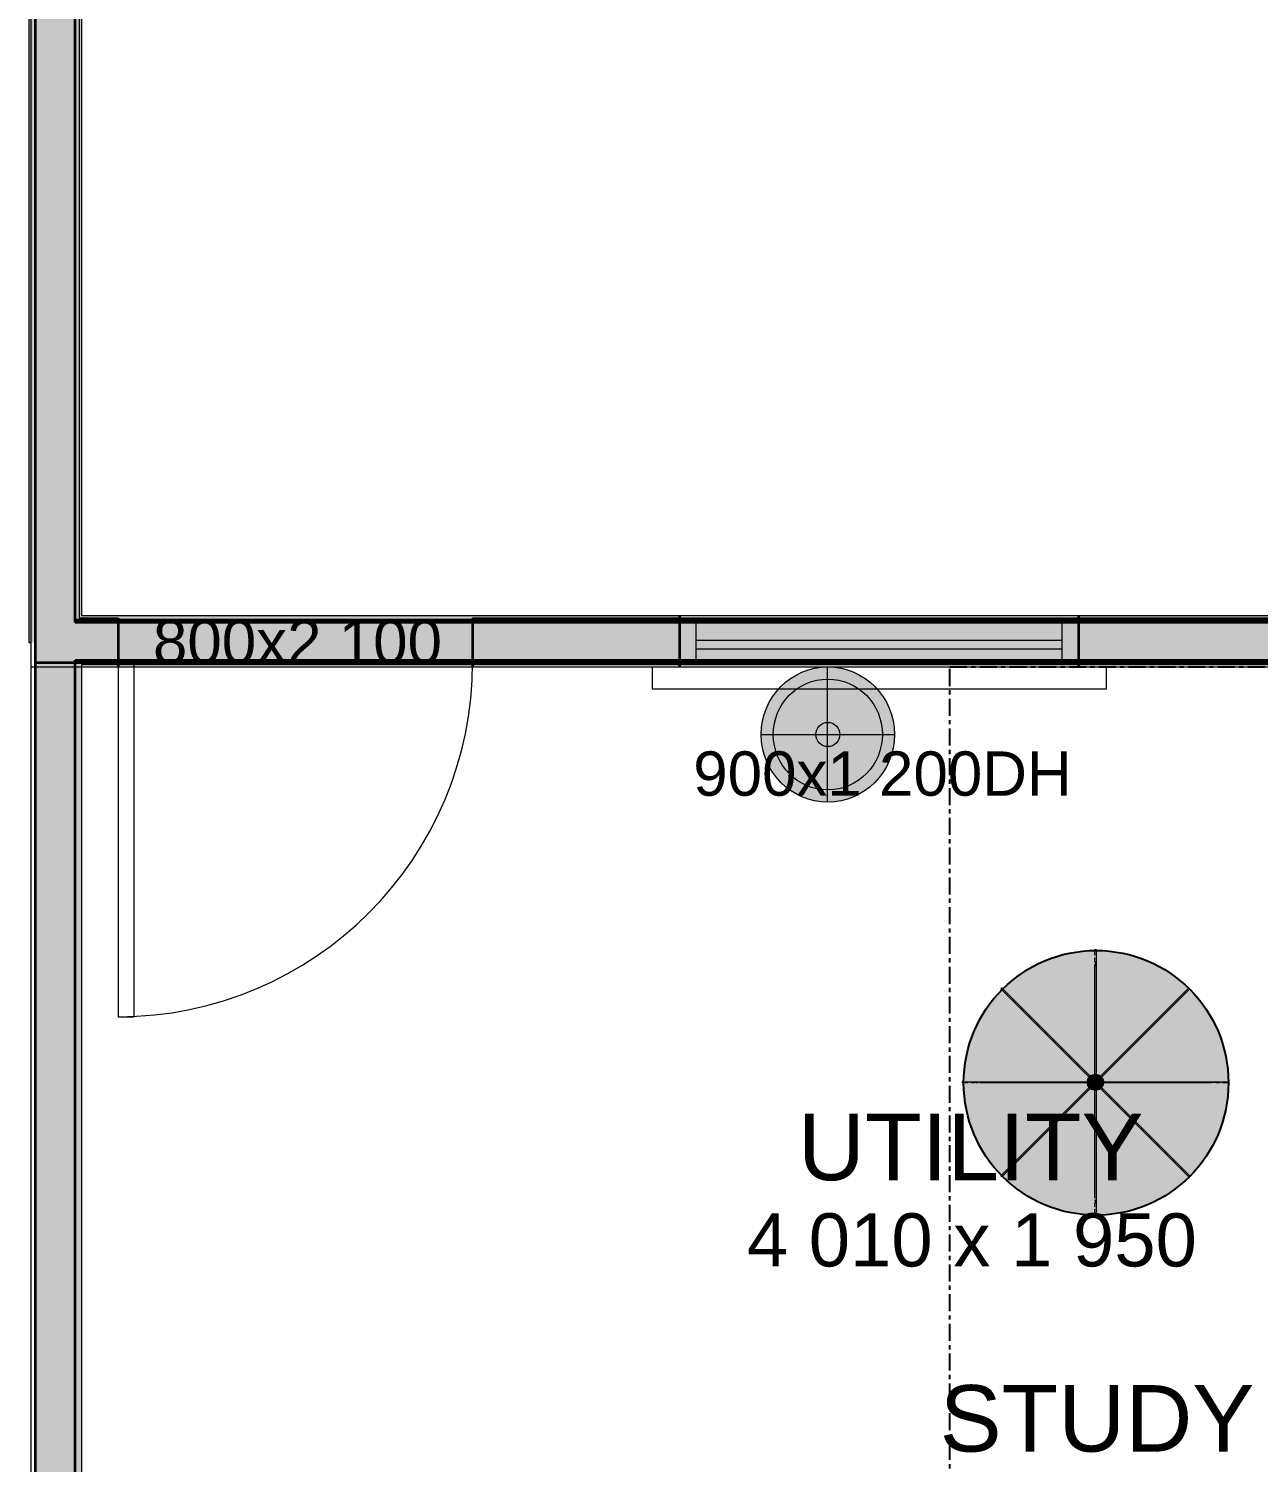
# Model space of a CAD drawing. Header units: inches. Extents: x -2190 to 40245, y -11272 to 33470.
# Drawn here: x 8062 to 10838, y 13514 to 16751 of the extents above; entities that cross this region are included whole.
import ezdxf

# ---------------------------------------------------------------- set-up
doc = ezdxf.new("R2010")
doc.units = ezdxf.units.IN
doc.header["$LTSCALE"] = 96
doc.header["$MEASUREMENT"] = 0
doc.linetypes.add('DASHDOT', pattern=[0.7, 0.4, -0.1, 0.1, -0.1])
for name, color, linetype, lineweight, true_color in [('Architectural_Blocks-2', 96, 'DASHDOT', 25, 0x008000), ('Doors-2', 216, 'Continuous', 18, 0x800080), ('Doors__Labels-2', 176, 'Continuous', 18, 0x000080), ('Fixtures__Exterior-2', 136, 'Continuous', 18, 0x008080), ('Furniture__Interior-2', 216, 'Continuous', 25, 0x800080), ('Room_Labels-1', 136, 'Continuous', 18, 0x008080), ('Room_Labels-2', 136, 'Continuous', 18, 0x008080), ('Rooms__Interior_Dimensions-1', 136, 'Continuous', 18, 0x008080), ('Walls___Normal-1', 18, 'Continuous', 35, 0x000000), ('Walls___Normal-2', 18, 'Continuous', 35, 0x000000), ('Walls___Normal-3', 18, 'Continuous', 35, 0x000000), ('Walls___Normal-Ext_T_Frame_-_600_OC_-_Int_PB_Ext_WRC_cladding-L1-1', 18, 'Continuous', 35, 0x000000), ('Walls___Normal-Ext_T_Frame_-_600_OC_-_Int_PB_Ext_WRC_cladding-L1-2', 18, 'Continuous', 35, 0x000000), ('Walls___Normal-Ext_T_Frame_-_600_OC_-_Int_PB_Ext_WRC_cladding-L1-3', 18, 'Continuous', 35, 0x000000), ('Walls___Normal-Ext_T_Frame_-_600_OC_-_Int_PB_Ext_WRC_cladding-L2-1', 18, 'Continuous', 35, 0x000000), ('Walls___Normal-Ext_T_Frame_-_600_OC_-_Int_PB_Ext_WRC_cladding-L2-2', 18, 'Continuous', 35, 0x000000), ('Walls___Normal-Ext_T_Frame_-_600_OC_-_Int_PB_Ext_WRC_cladding-L2-3', 18, 'Continuous', 35, 0x000000), ('Walls___Normal-Ext_T_Frame_-_600_OC_-_Int_PB_Ext_WRC_cladding-L3-1', 18, 'Continuous', 35, 0x000000), ('Walls___Normal-Ext_T_Frame_-_600_OC_-_Int_PB_Ext_WRC_cladding-L3-2', 18, 'Continuous', 35, 0x000000), ('Walls___Normal-Ext_T_Frame_-_600_OC_-_Int_PB_Ext_WRC_cladding-L3-3', 18, 'Continuous', 35, 0x000000), ('Walls___Normal-Ext_T_Frame_-_600_OC_-_Int_PB_Ext_WRC_cladding-L4-1', 18, 'Continuous', 35, 0x000000), ('Walls___Normal-Ext_T_Frame_-_600_OC_-_Int_PB_Ext_WRC_cladding-L4-2', 18, 'Continuous', 35, 0x000000), ('Walls___Normal-Ext_T_Frame_-_600_OC_-_Int_PB_Ext_WRC_cladding-L4-3', 18, 'Continuous', 35, 0x000000), ('Walls___Normal-Int_S_Frame_-_600_OC_-_PB_both_sides-L1-1', 18, 'Continuous', 35, 0x000000), ('Walls___Normal-Int_S_Frame_-_600_OC_-_PB_both_sides-L1-2', 18, 'Continuous', 35, 0x000000), ('Walls___Normal-Int_S_Frame_-_600_OC_-_PB_both_sides-L2-1', 18, 'Continuous', 35, 0x000000), ('Walls___Normal-Int_S_Frame_-_600_OC_-_PB_both_sides-L2-2', 18, 'Continuous', 35, 0x000000), ('Walls___Normal-Int_S_Frame_-_600_OC_-_PB_both_sides-L3-1', 18, 'Continuous', 35, 0x000000), ('Walls___Normal-Int_S_Frame_-_600_OC_-_PB_both_sides-L3-2', 18, 'Continuous', 35, 0x000000), ('Walls___Normal-Int_S_Frame_-_600_OC_-_PB_both_sides-L4-1', 18, 'Continuous', 35, 0x000000), ('Walls___Normal-Int_S_Frame_-_600_OC_-_PB_both_sides-L4-2', 18, 'Continuous', 35, 0x000000), ('Windows-3', 18, 'Continuous', 18, 0x000000), ('Windows__Labels-3', 176, 'Continuous', 9, 0x000080)]:
    doc.layers.add(name, color=color, linetype=linetype, lineweight=lineweight, true_color=true_color)

# ---------------------------------------------------------------- blocks, each defined once
blk = doc.blocks.new('Seating_Ottomans_Round_Ottoman')
at = {"color": 216, "linetype": 'Continuous', "lineweight": 18, "true_color": 0x800080}
for p, q in [((-1.3, 470.7), (-1.3, 477.2)), ((1.1, 477.2), (1.1, 255.3)), ((-1.3, 459.1), (-1.3, 466.2)), ((-1.3, 255.3), (-1.3, 452.7)), ((-0.1, 459.2), (-1, 453.6)), ((-0.1, 458.4), (-0.1, 450.6)), ((-169.4, 411.6), (-9.5, 251.7)), ((170.9, 409.9), (11, 250)), ((-230.2, 239.4), (-236.7, 239.4)), ((-218.6, 239.4), (-225.7, 239.4)), ((-218.7, 240.6), (-213.1, 239.8)), ((-14.8, 239.4), (-210.2, 239.4)), ((-13.3, 247.3), (-13.1, 248.1)), ((-11.4, 249.9), (-11.2, 250)), ((-9.5, 251.7), (-9.4, 251.9)), ((14.5, 241.8), (236.5, 241.8)), ((209.9, 239.4), (14.5, 239.4)), ((225.5, 239.4), (218.2, 239.4)), ((236.5, 239.4), (229.7, 239.4)), ((-171.1, 71.3), (-11.2, 231.2)), ((-9.5, 229.5), (-169.4, 69.6)), ((-1.3, 30.6), (-1.3, 226)), ((169.2, 69.6), (9.2, 229.5)), ((-169.4, 69.6), (-171.1, 71.3)), ((-1.3, 15), (-1.3, 22.3)), ((-1.3, 4), (-1.3, 10.8))]:
    blk.add_line(p, q, dxfattribs=at)
for points in [[(-1.3, 478), (-1.3, 481.2), (1.1, 481.2), (1.1, 477.8)], [(-11.2, 250), (-171.1, 409.9), (-169.4, 411.6)], [(9.2, 251.7), (169.2, 411.6), (170.9, 409.9)], [(-237.5, 239.4), (-240.8, 239.4), (-240.8, 241.8), (-14.8, 241.8)], [(209.9, 240.6), (218.4, 240.6), (212.9, 239.8)], [(237.2, 241.8), (240.5, 241.8), (240.5, 239.4), (237.1, 239.4)], [(1.1, 226), (1.1, 0), (-1.3, 0), (-1.3, 3.4)], [(11, 231.2), (170.9, 71.3), (169.2, 69.6)], [(-1, 27.6), (-0.1, 22.1), (-0.1, 22.8)]]:
    blk.add_lwpolyline(points, dxfattribs=at)
blk.add_lwpolyline([(-13.1, 233.1), (-15.1, 240.6), (-13.1, 248.1), (-7.6, 253.6), (-0.1, 255.6), (7.4, 253.6), (12.8, 248.1), (14.9, 240.6), (12.8, 233.1), (7.4, 227.6), (-0.1, 225.6), (-7.6, 227.6)], close=True, dxfattribs=at)
at = {"color": 216, "true_color": 0x800080}
blk.add_circle((1.1, 239.7), 239.7, dxfattribs=at)
at = {"color": 7, "true_color": 0xffffff}
for points in [[(1.1, 479.4), (-224.2, 321.7), (-238.6, 239.7), (-235, 281.3)], [(1.1, 479.4), (-238.6, 239.7), (-224.2, 157.7), (-235, 198.1)], [(1.1, 479.4), (-182.5, 393.8), (-224.2, 321.7), (-206.5, 359.5)], [(1.1, 479.4), (-224.2, 157.7), (-182.5, 85.6), (-206.5, 119.8)], [(1.1, 479.4), (-118.8, 447.3), (-182.5, 393.8), (-153, 423.3)], [(1.1, 479.4), (-182.5, 85.6), (-118.8, 32.1), (-153, 56.1)], [(1.1, 479.4), (-40.5, 475.7), (-118.8, 447.3), (-80.9, 464.9)], [(1.1, 479.4), (-118.8, 32.1), (-40.5, 3.6), (-80.9, 14.5)], [(1.1, 479.4), (-40.5, 3.6), (42.7, 3.6), (1.1, 0)], [(1.1, 479.4), (42.7, 3.6), (120.9, 32.1), (83, 14.5)], [(1.1, 479.4), (120.9, 32.1), (184.7, 85.6), (155.1, 56.1)], [(1.1, 479.4), (184.7, 85.6), (226.3, 157.7), (208.6, 119.8)], [(1.1, 479.4), (226.3, 157.7), (240.8, 239.7), (237.1, 198.1)], [(1.1, 479.4), (240.8, 239.7), (226.3, 321.7), (237.1, 281.3)], [(1.1, 479.4), (226.3, 321.7), (184.7, 393.8), (208.6, 359.5)], [(1.1, 479.4), (184.7, 393.8), (120.9, 447.3), (155.1, 423.3)], [(1.1, 479.4), (120.9, 447.3), (42.7, 475.7), (83, 464.9)]]:
    blk.add_solid(points, dxfattribs=at)
at = {"color": 7, "linetype": 'Continuous', "lineweight": 18, "true_color": 0xffffff}
for points in [[(-7.6, 227.6), (-13.1, 233.1), (-13.1, 248.1), (-15.1, 240.6)], [(-7.6, 227.6), (-13.1, 248.1), (-0.1, 255.6), (-7.6, 253.6)], [(-7.6, 227.6), (-0.1, 255.6), (12.8, 248.1), (7.4, 253.6)], [(-7.6, 227.6), (12.8, 248.1), (12.8, 233.1), (14.9, 240.6)], [(-7.6, 227.6), (12.8, 233.1), (-0.1, 225.6), (7.4, 227.6)]]:
    blk.add_solid(points, dxfattribs=at)
blk = doc.blocks.new('Garage_Items_Garbage_Cans_Round_Garbage')
at = {"color": 18, "linetype": 'Continuous', "lineweight": 18, "true_color": 0x000000}
for p, q in [((-0.8, 0), (-0.8, 220.6)), ((110.8, 109.7), (-110.8, 109.7))]:
    blk.add_line(p, q, dxfattribs=at)
at = {"color": 136, "true_color": 0x008080}
blk.add_circle((-0.5, 110.3), 110.3, dxfattribs=at)
at = {"color": 18, "linetype": 'Continuous', "lineweight": 18, "true_color": 0x000000}
for radius in [90.3, 19.8]:
    blk.add_circle((-0.5, 110.3), radius, dxfattribs=at)
at = {"color": 7, "true_color": 0xffffff}
for points in [[(-0.5, 220.6), (-104.2, 148), (-110.8, 110.3), (-109.1, 129.5)], [(-0.5, 220.6), (-110.8, 110.3), (-104.2, 72.6), (-109.1, 91.1)], [(-0.5, 220.6), (-85, 181.2), (-104.2, 148), (-96, 165.5)], [(-0.5, 220.6), (-104.2, 72.6), (-85, 39.4), (-96, 55.2)], [(-0.5, 220.6), (-55.7, 205.8), (-85, 181.2), (-71.4, 194.8)], [(-0.5, 220.6), (-85, 39.4), (-55.7, 14.8), (-71.4, 25.8)], [(-0.5, 220.6), (-19.7, 218.9), (-55.7, 205.8), (-38.2, 214)], [(-0.5, 220.6), (-55.7, 14.8), (-19.7, 1.7), (-38.2, 6.7)], [(-0.5, 220.6), (-19.7, 1.7), (18.6, 1.7), (-0.5, 0)], [(-0.5, 220.6), (18.6, 1.7), (54.6, 14.8), (37.2, 6.7)], [(-0.5, 220.6), (54.6, 14.8), (84, 39.4), (70.4, 25.8)], [(-0.5, 220.6), (84, 39.4), (103.1, 72.6), (95, 55.2)], [(-0.5, 220.6), (103.1, 72.6), (109.8, 110.3), (108.1, 91.1)], [(-0.5, 220.6), (109.8, 110.3), (103.1, 148), (108.1, 129.5)], [(-0.5, 220.6), (103.1, 148), (84, 181.2), (95, 165.5)], [(-0.5, 220.6), (84, 181.2), (54.6, 205.8), (70.4, 194.8)], [(-0.5, 220.6), (54.6, 205.8), (18.6, 218.9), (37.2, 214)]]:
    blk.add_solid(points, dxfattribs=at)

msp = doc.modelspace()

# ---------------------------------------------------------------- linework, layer by layer
at = {"layer": 'Architectural_Blocks-2'}
for p, q in [((10142, 12847.5), (10142, 15310)), ((10142, 15310), (12195, 15310))]:
    msp.add_line(p, q, dxfattribs=at)
at = {"layer": 'Doors-2', "color": 216, "linetype": 'Continuous', "lineweight": 18, "true_color": 0x800080}
for p, q in [((8264.5, 15320), (8264.5, 14520)), ((8299.5, 15320), (8264.5, 15320)), ((8299.5, 15320), (8299.5, 14520)), ((8264.5, 14520), (8299.5, 14520))]:
    msp.add_line(p, q, dxfattribs=at)
msp.add_arc((8264.5, 15320), 800, 270, 0, dxfattribs=at)
at = {"layer": 'Walls___Normal-1', "color": 8, "true_color": 0x808080}
for points in [[(8167.5, 29015), (8167.5, 13355), (8077.5, 29105), (8077.5, 13310)], [(8167.5, 15415), (12252.5, 15415), (8167.5, 15325), (12210, 15325)]]:
    msp.add_solid(points, dxfattribs=at)
at = {"layer": 'Walls___Normal-1', "color": 1, "true_color": 0xff0000}
for points in [[(8182.5, 29005), (8182.5, 15425), (8167.5, 29015), (8167.5, 15415)], [(8182.5, 15315), (8182.5, 13365), (8167.5, 15325), (8167.5, 13355)]]:
    msp.add_solid(points, dxfattribs=at)
at = {"layer": 'Walls___Normal-2'}
for p, q in [((8264.5, 15420), (8264.5, 15310)), ((9064.5, 15420), (9064.5, 15310))]:
    msp.add_line(p, q, dxfattribs=at)
at = {"layer": 'Walls___Normal-2', "color": 1, "true_color": 0xff0000}
for points in [[(8062.5, 15365), (8062.5, 29120), (8077.5, 15365), (8077.5, 29105)], [(8182.5, 15310), (8182.5, 8960.3), (8167.5, 15320), (8167.5, 8950.3)], [(8182.5, 15310), (8182.5, 8960.3), (8167.5, 15320), (8167.5, 8950.3)]]:
    msp.add_solid(points, dxfattribs=at)
at = {"layer": 'Walls___Normal-2', "color": 8, "true_color": 0x808080}
for points in [[(8077.5, 15365), (8077.5, 29105), (8167.5, 15410), (8167.5, 29015)], [(8077.5, 15365), (8167.5, 15410), (8077.5, 15365), (8167.5, 15320)], [(8077.5, 15365), (8167.5, 15410), (8077.5, 15365), (8167.5, 15320)], [(8167.5, 15410), (8264.5, 15410), (8167.5, 15320), (8264.5, 15320)], [(9064.5, 15410), (12252.5, 15410), (9064.5, 15320), (12210, 15320)], [(8167.5, 15320), (8167.5, 3430), (8077.5, 15365), (8077.5, 3340)], [(8167.5, 15320), (8167.5, 3430), (8077.5, 15365), (8077.5, 3340)]]:
    msp.add_solid(points, dxfattribs=at)
at = {"layer": 'Walls___Normal-3'}
for p, q in [((9532.5, 15310), (9532.5, 15425)), ((10432.5, 15425), (10432.5, 15310))]:
    msp.add_line(p, q, dxfattribs=at)
at = {"layer": 'Walls___Normal-3', "color": 8, "true_color": 0x808080}
for points in [[(8167.5, 29015), (8167.5, 15410), (8077.5, 29105), (8077.5, 15320)], [(8167.5, 15410), (9532.5, 15410), (8077.5, 15320), (9532.5, 15320)], [(10432.5, 15410), (11332.5, 15410), (10432.5, 15320), (11332.5, 15320)]]:
    msp.add_solid(points, dxfattribs=at)
at = {"layer": 'Walls___Normal-3', "color": 1, "true_color": 0xff0000}
for points in [[(8182.5, 29005), (8182.5, 15425), (8167.5, 29015), (8167.5, 15410)], [(8182.5, 15425), (9532.5, 15425), (8167.5, 15410), (9532.5, 15410)], [(10432.5, 15425), (11332.5, 15425), (10432.5, 15410), (11332.5, 15410)]]:
    msp.add_solid(points, dxfattribs=at)
at = {"layer": 'Walls___Normal-Ext_T_Frame_-_600_OC_-_Int_PB_Ext_WRC_cladding-L1-1', "color": 18, "linetype": 'Continuous', "lineweight": 0, "true_color": 0x000000}
for p, q in [((8182.5, 15425), (8182.5, 29005)), ((8182.5, 13365), (8182.5, 15315))]:
    msp.add_line(p, q, dxfattribs=at)
at = {"layer": 'Walls___Normal-Ext_T_Frame_-_600_OC_-_Int_PB_Ext_WRC_cladding-L1-2', "color": 18, "linetype": 'Continuous', "lineweight": 0, "true_color": 0x000000}
for p, q in [((8062.5, 29120), (8062.5, 15365)), ((8062.5, 15365), (8067.5, 15365)), ((8182.5, 8960.3), (8182.5, 15310)), ((8182.5, 8960.3), (8182.5, 15310))]:
    msp.add_line(p, q, dxfattribs=at)
at = {"layer": 'Walls___Normal-Ext_T_Frame_-_600_OC_-_Int_PB_Ext_WRC_cladding-L1-3', "color": 18, "linetype": 'Continuous', "lineweight": 0, "true_color": 0x000000}
for p, q in [((8182.5, 15425), (8182.5, 29005)), ((9532.5, 15425), (8182.5, 15425)), ((11332.5, 15425), (10432.5, 15425))]:
    msp.add_line(p, q, dxfattribs=at)
at = {"layer": 'Walls___Normal-Ext_T_Frame_-_600_OC_-_Int_PB_Ext_WRC_cladding-L2-1', "color": 18, "linetype": 'Continuous', "lineweight": 35, "true_color": 0x000000}
for p, q in [((8167.5, 15415), (8167.5, 29015)), ((8167.5, 13355), (8167.5, 15325))]:
    msp.add_line(p, q, dxfattribs=at)
at = {"layer": 'Walls___Normal-Ext_T_Frame_-_600_OC_-_Int_PB_Ext_WRC_cladding-L2-2', "color": 18, "linetype": 'Continuous', "lineweight": 35, "true_color": 0x000000}
for p, q in [((8077.5, 29105), (8077.5, 15365)), ((8167.5, 8950.3), (8167.5, 15320)), ((8167.5, 8950.3), (8167.5, 15320))]:
    msp.add_line(p, q, dxfattribs=at)
at = {"layer": 'Walls___Normal-Ext_T_Frame_-_600_OC_-_Int_PB_Ext_WRC_cladding-L2-3', "color": 18, "linetype": 'Continuous', "lineweight": 35, "true_color": 0x000000}
for p, q in [((8167.5, 15410), (8167.5, 29015)), ((9532.5, 15410), (8167.5, 15410)), ((11332.5, 15410), (10432.5, 15410))]:
    msp.add_line(p, q, dxfattribs=at)
at = {"layer": 'Walls___Normal-Ext_T_Frame_-_600_OC_-_Int_PB_Ext_WRC_cladding-L3-1', "color": 18, "linetype": 'Continuous', "lineweight": 35, "true_color": 0x000000}
msp.add_line((8077.5, 29105), (8077.5, 13310), dxfattribs=at)
at = {"layer": 'Walls___Normal-Ext_T_Frame_-_600_OC_-_Int_PB_Ext_WRC_cladding-L3-2', "color": 18, "linetype": 'Continuous', "lineweight": 35, "true_color": 0x000000}
for p, q in [((8167.5, 15410), (8167.5, 29015)), ((8077.5, 15365), (8077.5, 3340)), ((8077.5, 15365), (8077.5, 3340))]:
    msp.add_line(p, q, dxfattribs=at)
at = {"layer": 'Walls___Normal-Ext_T_Frame_-_600_OC_-_Int_PB_Ext_WRC_cladding-L3-3', "color": 18, "linetype": 'Continuous', "lineweight": 35, "true_color": 0x000000}
for p, q in [((8077.5, 29105), (8077.5, 15320)), ((8077.5, 15320), (9532.5, 15320)), ((10432.5, 15320), (11332.5, 15320))]:
    msp.add_line(p, q, dxfattribs=at)
at = {"layer": 'Walls___Normal-Ext_T_Frame_-_600_OC_-_Int_PB_Ext_WRC_cladding-L4-1', "color": 18, "linetype": 'Continuous', "lineweight": 0, "true_color": 0x000000}
msp.add_line((8067.5, 29120), (8067.5, 13310), dxfattribs=at)
at = {"layer": 'Walls___Normal-Ext_T_Frame_-_600_OC_-_Int_PB_Ext_WRC_cladding-L4-2', "color": 18, "linetype": 'Continuous', "lineweight": 0, "true_color": 0x000000}
for p, q in [((8177.5, 15420), (8177.5, 29005)), ((8067.5, 15365), (8067.5, 3325)), ((8067.5, 15365), (8067.5, 3325))]:
    msp.add_line(p, q, dxfattribs=at)
at = {"layer": 'Walls___Normal-Ext_T_Frame_-_600_OC_-_Int_PB_Ext_WRC_cladding-L4-3', "color": 18, "linetype": 'Continuous', "lineweight": 0, "true_color": 0x000000}
for p, q in [((8067.5, 29120), (8067.5, 15310)), ((8067.5, 15310), (9532.5, 15310)), ((10432.5, 15310), (11332.5, 15310))]:
    msp.add_line(p, q, dxfattribs=at)
at = {"layer": 'Walls___Normal-Int_S_Frame_-_600_OC_-_PB_both_sides-L1-1', "color": 18, "linetype": 'Continuous', "lineweight": 0, "true_color": 0x000000}
msp.add_line((12252.5, 15425), (8182.5, 15425), dxfattribs=at)
at = {"layer": 'Walls___Normal-Int_S_Frame_-_600_OC_-_PB_both_sides-L1-2', "color": 18, "linetype": 'Continuous', "lineweight": 0, "true_color": 0x000000}
for p, q in [((8264.5, 15420), (8177.5, 15420)), ((12252.5, 15420), (9064.5, 15420))]:
    msp.add_line(p, q, dxfattribs=at)
at = {"layer": 'Walls___Normal-Int_S_Frame_-_600_OC_-_PB_both_sides-L2-1', "color": 18, "linetype": 'Continuous', "lineweight": 35, "true_color": 0x000000}
msp.add_line((12252.5, 15415), (8167.5, 15415), dxfattribs=at)
at = {"layer": 'Walls___Normal-Int_S_Frame_-_600_OC_-_PB_both_sides-L2-2', "color": 18, "linetype": 'Continuous', "lineweight": 35, "true_color": 0x000000}
for p, q in [((8264.5, 15410), (8167.5, 15410)), ((12252.5, 15410), (9064.5, 15410))]:
    msp.add_line(p, q, dxfattribs=at)
at = {"layer": 'Walls___Normal-Int_S_Frame_-_600_OC_-_PB_both_sides-L3-1', "color": 18, "linetype": 'Continuous', "lineweight": 35, "true_color": 0x000000}
msp.add_line((8167.5, 15325), (12210, 15325), dxfattribs=at)
at = {"layer": 'Walls___Normal-Int_S_Frame_-_600_OC_-_PB_both_sides-L3-2', "color": 18, "linetype": 'Continuous', "lineweight": 35, "true_color": 0x000000}
for p, q in [((8167.5, 15320), (8264.5, 15320)), ((9064.5, 15320), (12210, 15320))]:
    msp.add_line(p, q, dxfattribs=at)
at = {"layer": 'Walls___Normal-Int_S_Frame_-_600_OC_-_PB_both_sides-L4-1', "color": 18, "linetype": 'Continuous', "lineweight": 0, "true_color": 0x000000}
msp.add_line((8182.5, 15315), (12195, 15315), dxfattribs=at)
at = {"layer": 'Walls___Normal-Int_S_Frame_-_600_OC_-_PB_both_sides-L4-2', "color": 18, "linetype": 'Continuous', "lineweight": 0, "true_color": 0x000000}
for p, q in [((8182.5, 15310), (8264.5, 15310)), ((9064.5, 15310), (12195, 15310))]:
    msp.add_line(p, q, dxfattribs=at)
at = {"layer": 'Windows-3'}
for p, q in [((10432.5, 15425), (9532.5, 15425)), ((9532.5, 15410), (9569.5, 15410)), ((9532.5, 15323), (9532.5, 15410)), ((9569.5, 15323), (9569.5, 15410)), ((10395.5, 15410), (10432.5, 15410)), ((10395.5, 15323), (10395.5, 15410)), ((10432.5, 15323), (10432.5, 15410)), ((9569.5, 15370.5), (10395.5, 15370.5)), ((9569.5, 15350.5), (10395.5, 15350.5)), ((9470, 15310), (9470, 15260)), ((9532.5, 15323), (9569.5, 15323)), ((10395.5, 15323), (10432.5, 15323)), ((10495, 15260), (10495, 15310)), ((9470, 15260), (10495, 15260))]:
    msp.add_line(p, q, dxfattribs=at)

# ---------------------------------------------------------------- block references
at = {"layer": 'Fixtures__Exterior-2', "linetype": 'Continuous', "lineweight": 0, "xscale": 1.363636404275894, "yscale": 1.384672522544861}
msp.add_blockref('Garage_Items_Garbage_Cans_Round_Garbage', (9867, 15004.5), dxfattribs=at)
at = {"layer": 'Furniture__Interior-2', "linetype": 'Continuous', "lineweight": 0, "xscale": 1.246753260493279, "yscale": 1.246445402503014}
msp.add_blockref('Seating_Ottomans_Round_Ottoman', (10470.4, 14072.1), dxfattribs=at)

# ---------------------------------------------------------------- texts
at = {"layer": 'Doors__Labels-2', "color": 176, "lineweight": 0, "true_color": 0x000080, "insert": (8343, 15315.1), "char_height": 100, "width": 715, "attachment_point": 7}
msp.add_mtext('\\fArial|b0|i0|c0|p0;800x2 100', dxfattribs=at)
at = {"layer": 'Room_Labels-1', "color": 136, "lineweight": 18, "true_color": 0x008080, "insert": (10188.8, 14148.9), "char_height": 150, "width": 913.5, "attachment_point": 8}
msp.add_mtext('\\fArial|b0|i0|c0|p0;UTILITY', dxfattribs=at)
at = {"layer": 'Room_Labels-2', "color": 136, "lineweight": 18, "true_color": 0x008080, "insert": (10473.8, 13536.3), "char_height": 150, "width": 843, "attachment_point": 8}
msp.add_mtext('\\fArial|b0|i0|c0|p0;STUDY', dxfattribs=at)
at = {"layer": 'Rooms__Interior_Dimensions-1', "color": 136, "lineweight": 0, "true_color": 0x008080, "insert": (9683.5, 13954.6), "char_height": 120, "width": 1092, "attachment_point": 7}
msp.add_mtext('\\fArial|b0|i0|c0|p0;4 010 x 1 950', dxfattribs=at)
at = {"layer": 'Windows__Labels-3', "color": 176, "lineweight": 0, "true_color": 0x000080, "insert": (9562.5, 15017.6), "char_height": 100, "width": 925, "attachment_point": 7}
msp.add_mtext('\\fArial|b0|i0|c0|p0;900x1 200DH', dxfattribs=at)

doc.saveas('drawing.dxf')
